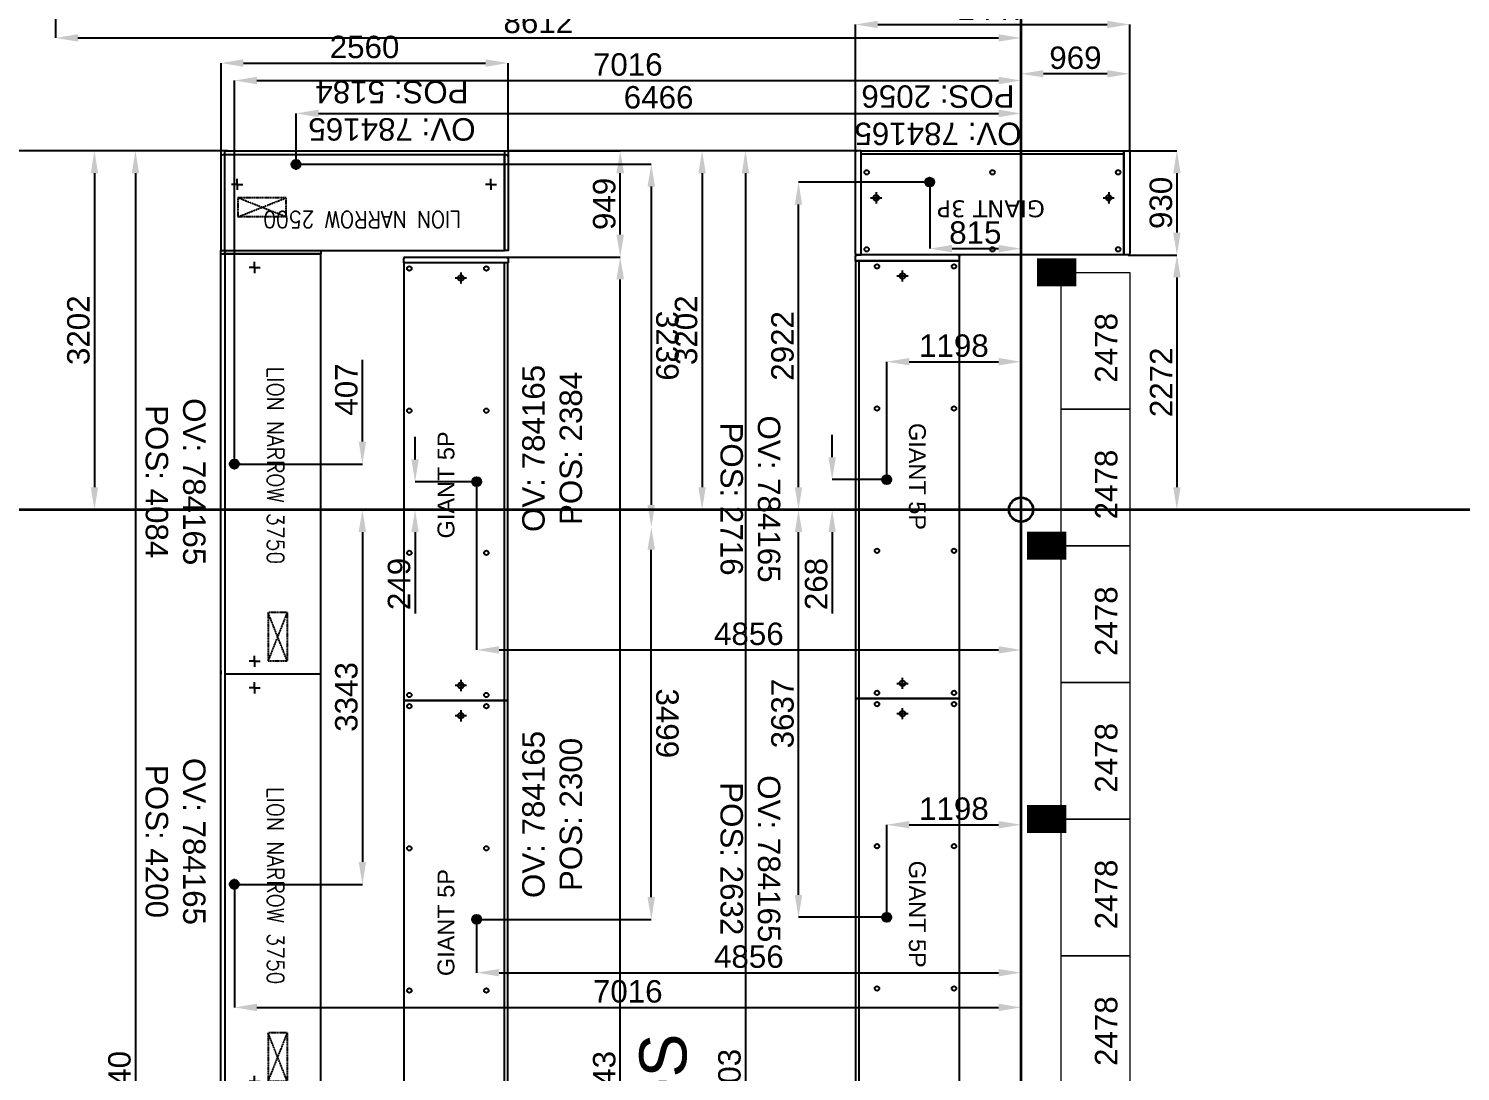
# Model space of a CAD drawing. Header units: millimetres. Extents: x 1478096 to 1808313, y 619971 to 762366.
# Drawn here: x 1548093 to 1560863, y 714819 to 724123 of the extents above; entities that cross this region are included whole.
import ezdxf
from ezdxf.enums import TextEntityAlignment as Align

# ---------------------------------------------------------------- set-up
doc = ezdxf.new("R2010")
doc.units = ezdxf.units.MM
doc.header["$LTSCALE"] = 10
for name, pattern in [('CENTERX2', [4, 2.5, -0.5, 0.5, -0.5]), ('TRATTEGGIATA', [0.75, 0.5, -0.25]), ('TRATTEGGIATA2', [0.375, 0.25, -0.125])]:
    doc.linetypes.add(name, pattern=pattern)
for name, color, linetype in [('0_Estructura', 251, 'Continuous'), ('BANCHI', 3, 'Continuous'), ('COSTAN-CAM-EJES', 251, 'CENTERX2'), ('COSTAN-CAM-NOMENCLATURAS', 7, 'Continuous'), ('COSTAN-EXH-COTAS', 7, 'Continuous'), ('COSTAN-EXH-Desagues', 1, 'Continuous'), ('COSTAN-EXH-NOMENCLATURAS', 7, 'Continuous'), ('COSTAN-EXTERIOR', 3, 'Continuous'), ('DESAGUE MAQUINA', 3, 'Continuous'), ('DESAGUE PISO', 7, 'TRATTEGGIATA'), ('EXTERIOR', 3, 'Continuous'), ('GABINETE', 1, 'Continuous'), ('GOP', 1, 'Continuous'), ('LATERALES', 3, 'Continuous'), ('QUADRO_ELETTRICO', 8, 'Continuous'), ('TESTI20', 3, 'Continuous'), ('TETTO', 3, 'TRATTEGGIATA'), ('W-section count', 250, 'Continuous'), ('ZZZZOUTRIGGERS', 41, 'Continuous')]:
    doc.layers.add(name, color=color, linetype=linetype)
doc.layers.add('ZZZZBLOQUES', color=7, linetype='Continuous', lineweight=0)
doc.styles.add('costan', font='ARIAL.TTF')
doc.styles.add('HEAD', font='ARIAL.TTF', dxfattribs={"height": 0.6})
doc.styles.get("Standard").update_dxf_attribs({"font": 'ARIAL.TTF'})
doc.styles.add('TESTI15', font='romans.shx', dxfattribs={"width": 0.9, "height": 1.5})
doc.dimstyles.new('COSTAN-DESAGUES', dxfattribs={"dimtxt": 200, "dimasz": 200, "dimexe": 0, "dimexo": 0, "dimgap": 40, "dimtad": 1, "dimdec": 0, "dimzin": 0, "dimdsep": 46, "dimtxsty": 'costan', "dimblk1": 'ARCHTICK', "dimblk2": 'ARCHTICK', "dimcen": 0, "dimclrd": 256, "dimclre": 256, "dimclrt": 256, "dimadec": 0, "dimazin": 0, "dimtfac": 1, "dimtdec": 0, "dimtofl": 0, "dimtmove": 0, "dimatfit": 3, "dimfxl": 0, "dimtolj": 1, "dimtzin": 0, "dimarcsym": 0})
doc.dimstyles.new('COSTAN-MM-100', dxfattribs={"dimtxt": 200, "dimasz": 200, "dimexe": 0, "dimexo": 0, "dimgap": 40, "dimtad": 1, "dimdec": 0, "dimzin": 0, "dimdsep": 46, "dimtxsty": 'costan', "dimblk1": 'ARCHTICK', "dimblk2": 'ARCHTICK', "dimcen": 0, "dimclrd": 256, "dimclre": 256, "dimclrt": 256, "dimadec": 0, "dimazin": 0, "dimtfac": 1, "dimtdec": 0, "dimtofl": 0, "dimtmove": 0, "dimatfit": 3, "dimfxl": 0, "dimtolj": 1, "dimtzin": 0, "dimarcsym": 0})

# ---------------------------------------------------------------- blocks, each defined once
blk = doc.blocks.new('*D543')
at = {"layer": 'COSTAN-EXH-Desagues', "lineweight": -2, "transparency": 16777216}
for p, q in [((1548333, 725270), (1548333, 724040)), ((1548533, 724040), (1556745, 724040))]:
    blk.add_line(p, q, dxfattribs=at)
at = {"layer": 'COSTAN-EXH-Desagues', "transparency": 16777216}
for points in [[(1548533, 724073), (1548533, 724007), (1548333, 724040)], [(1556745, 724073), (1556745, 724007), (1556945, 724040)]]:
    blk.add_solid(points, dxfattribs=at)
at = {"layer": 'Defpoints', "color": 0, "transparency": 16777216}
for p in [(1548333, 725270), (1556945, 724040), (1556945, 724040)]:
    blk.add_point(p, dxfattribs=at)
at = {"layer": 'COSTAN-EXH-Desagues', "transparency": 16777216, "insert": (1552639, 724182), "char_height": 200, "attachment_point": 5, "style": 'costan'}
blk.add_mtext('\\A1;8612', dxfattribs=at)
blk = doc.blocks.new('_ARCHTICK')
at = {"color": 0, "linetype": 'ByBlock', "const_width": 0.15}
blk.add_lwpolyline([(-0.5, -0.5), (0.5, 0.5)], dxfattribs=at)
blk = doc.blocks.new('LI_TL1_N_375')
at = {"layer": 'DESAGUE MAQUINA'}
for p, q in [((122, -590), (72, -590)), ((122, -590), (122, -540)), ((122, -590), (122, -640)), ((122, -590), (172, -590)), ((3635, -590), (3585, -590)), ((3635, -590), (3635, -540)), ((3635, -590), (3635, -640)), ((3635, -590), (3685, -590))]:
    blk.add_line(p, q, dxfattribs=at)
at = {"layer": 'DESAGUE PISO'}
for p, q in [((1875, -720), (1875, -820)), ((1925, -770), (1825, -770))]:
    blk.add_line(p, q, dxfattribs=at)
at = {"layer": 'GABINETE'}
for p, q in [((3750, 0), (0, 0)), ((0, 0), (0, -855)), ((0, -855), (3750, -855)), ((2500, -890), (0, -890))]:
    blk.add_line(p, q, dxfattribs=at)
at = {"layer": 'LATERALES', "color": 3, "linetype": 'ByBlock'}
blk.add_line((3750, -890), (0, -890), dxfattribs=at)
at = {"layer": 'LATERALES'}
blk.add_line((3720, -890), (3750, -890), dxfattribs=at)
at = {"layer": 'QUADRO_ELETTRICO', "linetype": 'TRATTEGGIATA2'}
for p, q in [((3200, -300), (3630, -300)), ((3200, -300), (3630, -470)), ((3630, -300), (3200, -470)), ((3200, -300), (3200, -470)), ((3630, -470), (3630, -300)), ((3200, -470), (3630, -470))]:
    blk.add_line(p, q, dxfattribs=at)
at = {"layer": 'TESTI20', "style": 'TESTI15', "width": 0.9}
blk.add_text('LION NARROW 3750', height=148, dxfattribs=at).set_placement((1887, -403), align=Align.MIDDLE)
blk = doc.blocks.new('LI_TL1_N_250')
at = {"layer": 'DESAGUE MAQUINA'}
for p, q in [((122, -590), (72, -590)), ((122, -590), (122, -540)), ((122, -590), (122, -640)), ((122, -590), (172, -590)), ((2385, -590), (2335, -590)), ((2385, -590), (2385, -540)), ((2385, -590), (2385, -640)), ((2385, -590), (2435, -590))]:
    blk.add_line(p, q, dxfattribs=at)
at = {"layer": 'DESAGUE PISO'}
for p, q in [((1860, -720), (1860, -820)), ((1910, -770), (1810, -770))]:
    blk.add_line(p, q, dxfattribs=at)
at = {"layer": 'GABINETE'}
for p, q in [((2500, 0), (0, 0)), ((0, 0), (0, -855)), ((0, -855), (2500, -855)), ((2500, -890), (0, -890))]:
    blk.add_line(p, q, dxfattribs=at)
at = {"layer": 'LATERALES'}
for p, q in [((2500, -890), (0, -890)), ((2470, -890), (2500, -890))]:
    blk.add_line(p, q, dxfattribs=at)
at = {"layer": 'QUADRO_ELETTRICO', "linetype": 'TRATTEGGIATA2'}
for p, q in [((1950, -300), (2380, -300)), ((1950, -300), (2380, -470)), ((2380, -300), (1950, -470)), ((1950, -300), (1950, -470)), ((2380, -470), (2380, -300)), ((1950, -470), (2380, -470))]:
    blk.add_line(p, q, dxfattribs=at)
at = {"layer": 'TESTI20', "style": 'TESTI15', "width": 0.9}
blk.add_text('LION NARROW 2500', height=148, dxfattribs=at).set_placement((1271, -276), align=Align.MIDDLE)
blk = doc.blocks.new('giant')
at = {"layer": 'COSTAN-EXH-Desagues'}
blk.add_hatch(color=256, dxfattribs=at).paths.add_polyline_path([(-38883, 31469, 1), (-38963, 31469, 1)])
for p, q in [((-39063, 33336), (-39063, 33236)), ((-38673, 29516), (-38673, 33421)), ((-39013, 33286), (-39113, 33286)), ((-38963, 31469), (-38883, 31469)), ((-38923, 31429), (-38923, 31509)), ((-39013, 29651), (-39113, 29651)), ((-39063, 29701), (-39063, 29601))]:
    blk.add_line(p, q)
for centre, radius in [((-39523, 33371), 20), ((-38836, 33371), 20), ((-39063, 33286), 25), ((-39523, 32103), 20), ((-38836, 32103), 20), ((-39523, 30834), 20), ((-38836, 30834), 20), ((-39063, 29651), 25), ((-39523, 29566), 20), ((-38836, 29566), 20)]:
    blk.add_circle(centre, radius)
at = {"layer": 'COSTAN-EXH-Desagues', "color": 4}
for p, q in [((-38963, 31468), (-38951, 31497)), ((-38951, 31440), (-38963, 31468)), ((-38951, 31497), (-38923, 31509)), ((-38923, 31429), (-38951, 31440)), ((-38923, 31509), (-38895, 31497)), ((-38895, 31440), (-38923, 31429)), ((-38895, 31497), (-38883, 31469)), ((-38883, 31469), (-38895, 31440))]:
    blk.add_line(p, q, dxfattribs=at)
at = {"layer": 'COSTAN-EXH-Desagues'}
blk.add_circle((-38923, 31469), 40, dxfattribs=at)
at = {"layer": 'COSTAN-EXTERIOR'}
for p, q in [((-38643, 33421), (-39573, 33421)), ((-39573, 33421), (-39573, 29516)), ((-38643, 29516), (-38643, 33421)), ((-39573, 29516), (-38643, 29516))]:
    blk.add_line(p, q, dxfattribs=at)
at = {"color": 7}
blk.add_text('GIANT 5P', height=150, rotation=90, dxfattribs=at).set_placement((-39121, 30963))
blk = doc.blocks.new('gl')
at = {"layer": 'EXTERIOR'}
for p, q in [((-39527, 34268), (-39527, 34307)), ((-38597, 34268), (-39527, 34268)), ((-39515, 34320), (-38610, 34320)), ((-38597, 34307), (-38597, 34268))]:
    blk.add_line(p, q, dxfattribs=at)
for centre, start, end in [((-39515, 34307), 90, 180), ((-38610, 34307), 0, 90)]:
    blk.add_arc(centre, 12.5, start, end, dxfattribs=at)
blk = doc.blocks.new('*D566')
at = {"layer": 'COSTAN-EXH-COTAS', "lineweight": -2, "transparency": 16777216}
for p, q in [((1552356, 722085, 0), (1553370, 722085, 0)), ((1553370, 707342, 0), (1553370, 721885, 0)), ((1552356, 707142, 0), (1553370, 707142, 0))]:
    blk.add_line(p, q, dxfattribs=at)
at = {"layer": 'COSTAN-EXH-COTAS', "transparency": 16777216}
for points in [[(1553336, 721885, 0), (1553403, 721885, 0), (1553370, 722085, 0)], [(1553336, 707342, 0), (1553403, 707342, 0), (1553370, 707142, 0)]]:
    blk.add_solid(points, dxfattribs=at)
at = {"layer": 'Defpoints', "color": 0, "transparency": 16777216}
for p in [(1552356, 722085, 112422), (1553370, 722085, 0), (1552356, 707142, 112422)]:
    blk.add_point(p, dxfattribs=at)
at = {"layer": 'COSTAN-EXH-COTAS', "transparency": 16777216, "insert": (1553228, 714613, 0), "char_height": 200, "attachment_point": 5, "rotation": 90, "style": 'costan'}
blk.add_mtext('\\A1;14943', dxfattribs=at)
blk = doc.blocks.new('*D567')
at = {"layer": 'COSTAN-EXH-COTAS', "lineweight": -2, "transparency": 16777216}
for p, q in [((1552369, 723033, 0), (1553370, 723033, 0)), ((1553370, 722285, 0), (1553370, 722833, 0))]:
    blk.add_line(p, q, dxfattribs=at)
at = {"layer": 'COSTAN-EXH-COTAS', "transparency": 16777216}
for points in [[(1553336, 722833, 0), (1553403, 722833, 0), (1553370, 723033, 0)], [(1553336, 722285, 0), (1553403, 722285, 0), (1553370, 722085, 0)]]:
    blk.add_solid(points, dxfattribs=at)
at = {"layer": 'Defpoints', "color": 0, "transparency": 16777216}
for p in [(1552369, 723033, 112422), (1553370, 723033, 0), (1553370, 722085, 0)]:
    blk.add_point(p, dxfattribs=at)
at = {"layer": 'COSTAN-EXH-COTAS', "transparency": 16777216, "insert": (1553228, 722559, 0), "char_height": 200, "attachment_point": 5, "rotation": 90, "style": 'costan'}
blk.add_mtext('\\A1;949', dxfattribs=at)
blk = doc.blocks.new('*D568')
at = {"layer": 'COSTAN-EXH-COTAS', "lineweight": -2, "transparency": 16777216}
for p, q in [((1549809, 723033, 0), (1549046, 723033, 0)), ((1549046, 722833, 0), (1549046, 706393, 0)), ((1549809, 706193, 0), (1549046, 706193, 0))]:
    blk.add_line(p, q, dxfattribs=at)
at = {"layer": 'COSTAN-EXH-COTAS', "transparency": 16777216}
for points in [[(1549013, 722833, 0), (1549079, 722833, 0), (1549046, 723033, 0)], [(1549013, 706393, 0), (1549079, 706393, 0), (1549046, 706193, 0)]]:
    blk.add_solid(points, dxfattribs=at)
at = {"layer": 'Defpoints', "color": 0, "transparency": 16777216}
for p in [(1549809, 723033, 112422), (1549046, 706193, 0), (1549809, 706193, 112422)]:
    blk.add_point(p, dxfattribs=at)
at = {"layer": 'COSTAN-EXH-COTAS', "transparency": 16777216, "insert": (1548904, 714613, 0), "char_height": 200, "attachment_point": 5, "rotation": 90, "style": 'costan'}
blk.add_mtext('\\A1;16840', dxfattribs=at)
blk = doc.blocks.new('*D569')
at = {"layer": 'COSTAN-EXH-COTAS', "lineweight": -2, "transparency": 16777216}
for p, q in [((1549809, 723033, 0), (1549809, 723816, 0)), ((1550009, 723816, 0), (1552169, 723816, 0)), ((1552369, 723033, 0), (1552369, 723816, 0))]:
    blk.add_line(p, q, dxfattribs=at)
at = {"layer": 'COSTAN-EXH-COTAS', "transparency": 16777216}
for points in [[(1550009, 723849, 0), (1550009, 723782, 0), (1549809, 723816, 0)], [(1552169, 723849, 0), (1552169, 723782, 0), (1552369, 723816, 0)]]:
    blk.add_solid(points, dxfattribs=at)
at = {"layer": 'Defpoints', "color": 0, "transparency": 16777216}
for p in [(1552369, 723816, 0), (1549809, 723033, 0), (1552369, 723033, 112422)]:
    blk.add_point(p, dxfattribs=at)
at = {"layer": 'COSTAN-EXH-COTAS', "transparency": 16777216, "insert": (1551089, 723958, 0), "char_height": 200, "attachment_point": 5, "style": 'costan'}
blk.add_mtext('\\A1;2560', dxfattribs=at)
blk = doc.blocks.new('COSTAN-REFERENCIA DE DESAGÜES')
at = {"layer": 'COSTAN-EXH-Desagues'}
blk.add_hatch(color=256, dxfattribs=at).paths.add_polyline_path([(40, 0, 1), (-40, 0, 1)])
blk.add_circle((0, 0), 40, dxfattribs=at)
blk = doc.blocks.new('*D563')
at = {"layer": 'COSTAN-EXH-Desagues', "lineweight": -2, "transparency": 16777216}
for p, q in [((1550479, 722913, 0), (1553647, 722913, 0)), ((1553647, 722713, 0), (1553647, 719874, 0))]:
    blk.add_line(p, q, dxfattribs=at)
at = {"layer": 'COSTAN-EXH-Desagues', "transparency": 16777216}
for points in [[(1553680, 722713, 0), (1553613, 722713, 0), (1553647, 722913, 0)], [(1553680, 719874, 0), (1553613, 719874, 0), (1553647, 719674, 0)]]:
    blk.add_solid(points, dxfattribs=at)
at = {"layer": 'Defpoints', "color": 0, "transparency": 16777216}
for p in [(1550479, 722913, 112422), (1553647, 719674, 0), (1553647, 719674, 0)]:
    blk.add_point(p, dxfattribs=at)
at = {"layer": 'COSTAN-EXH-Desagues', "transparency": 16777216, "insert": (1553789, 721294, 0), "char_height": 200, "attachment_point": 5, "rotation": 270.0002, "style": 'costan'}
blk.add_mtext('\\A1;3239', dxfattribs=at)
blk = doc.blocks.new('*D564')
at = {"layer": 'COSTAN-EXH-Desagues', "lineweight": -2, "transparency": 16777216}
for p, q in [((1553647, 716375, 0), (1553647, 719474, 0)), ((1552089, 716175, 0), (1553647, 716175, 0))]:
    blk.add_line(p, q, dxfattribs=at)
at = {"layer": 'COSTAN-EXH-Desagues', "transparency": 16777216}
for points in [[(1553680, 719474, 0), (1553613, 719474, 0), (1553647, 719674, 0)], [(1553680, 716375, 0), (1553613, 716375, 0), (1553647, 716175, 0)]]:
    blk.add_solid(points, dxfattribs=at)
at = {"layer": 'Defpoints', "color": 0, "transparency": 16777216}
for p in [(1553647, 719674, 0), (1553647, 719674, 0), (1552089, 716175, 112422)]:
    blk.add_point(p, dxfattribs=at)
at = {"layer": 'COSTAN-EXH-Desagues', "transparency": 16777216, "insert": (1553789, 717925, 0), "char_height": 200, "attachment_point": 5, "rotation": 270.0002, "style": 'costan'}
blk.add_mtext('\\A1;3499', dxfattribs=at)
blk = doc.blocks.new('POSICION DE DESAGUE')
for p, q in [((-40, 0), (40, 0)), ((0, 40), (0, -40))]:
    blk.add_line(p, q)
blk = doc.blocks.new('g3')
for p, q in [((9078, 2974), (8978, 2974)), ((9028, 2924), (9028, 3024)), ((11151, 2974), (11051, 2974)), ((11101, 2924), (11101, 3024)), ((8893, 2584), (11236, 2584))]:
    blk.add_line(p, q)
for centre, radius in [((8943, 3434), 20), ((10064, 3434), 20), ((11186, 3434), 20), ((9028, 2974), 25), ((11101, 2974), 25), ((8943, 2747), 20), ((10064, 2747), 20), ((11186, 2747), 20)]:
    blk.add_circle(centre, radius)
at = {"layer": 'COSTAN-EXH-Desagues', "color": 4}
for p, q in [((10585, 2834), (10596, 2862)), ((10596, 2806), (10585, 2834)), ((10596, 2862), (10624, 2874)), ((10624, 2874), (10653, 2862)), ((10653, 2862), (10665, 2834)), ((10665, 2834), (10653, 2806)), ((10625, 2794), (10596, 2806)), ((10653, 2806), (10625, 2794))]:
    blk.add_line(p, q, dxfattribs=at)
at = {"layer": 'EXTERIOR'}
blk.add_lwpolyline([(8893, 3484), (11236, 3484), (11236, 2554), (8893, 2554), (8893, 3484)], dxfattribs=at)
blk.add_blockref('POSICION DE DESAGUE', (10625, 2834))
at = {"layer": 'COSTAN-EXH-Desagues'}
blk.add_blockref('COSTAN-REFERENCIA DE DESAGÜES', (10625, 2834), dxfattribs=at)
at = {"color": 7, "insert": (9597, 3147), "char_height": 150, "width": 2346.04, "attachment_point": 1}
blk.add_mtext('{\\fVerdana|b0|i0|c0|p34;GIANT 3P}', dxfattribs=at)
blk = doc.blocks.new('g3j')
at = {"layer": 'COSTAN-EXTERIOR', "rotation": 89.99999999999999}
blk.add_blockref('gl', (-17335, 60380), dxfattribs=at)
at = {"layer": 'COSTAN-EXTERIOR', "xscale": -1, "rotation": 270}
blk.add_blockref('gl', (-83527, 60380), dxfattribs=at)
at = {"layer": 'EXTERIOR'}
blk.add_blockref('g3', (-60495, 18299), dxfattribs=at)
blk = doc.blocks.new('*D572')
at = {"layer": 'COSTAN-EXH-COTAS', "lineweight": -2, "transparency": 16777216}
for p, q in [((1555467, 723021), (1555467, 724160)), ((1555667, 724160), (1557714, 724160)), ((1557914, 723021), (1557914, 724160))]:
    blk.add_line(p, q, dxfattribs=at)
at = {"layer": 'COSTAN-EXH-COTAS', "transparency": 16777216}
for points in [[(1555667, 724193), (1555667, 724127), (1555467, 724160)], [(1557714, 724193), (1557714, 724127), (1557914, 724160)]]:
    blk.add_solid(points, dxfattribs=at)
at = {"layer": 'Defpoints', "color": 0, "transparency": 16777216}
for p in [(1557914, 724160), (1555467, 723021, 112422), (1557914, 723021, 112422)]:
    blk.add_point(p, dxfattribs=at)
at = {"layer": 'COSTAN-EXH-COTAS', "transparency": 16777216, "insert": (1556690, 724300), "char_height": 200, "attachment_point": 5, "style": 'costan'}
blk.add_mtext('\\A1;2447', dxfattribs=at)
blk = doc.blocks.new('*D573')
at = {"layer": 'COSTAN-EXH-COTAS', "lineweight": -2, "transparency": 16777216}
for p, q in [((1555479, 723033), (1554487, 723033)), ((1554487, 722833), (1554487, 706430)), ((1555479, 706230), (1554487, 706230))]:
    blk.add_line(p, q, dxfattribs=at)
at = {"layer": 'COSTAN-EXH-COTAS', "transparency": 16777216}
for points in [[(1554454, 722833), (1554520, 722833), (1554487, 723033)], [(1554454, 706430), (1554520, 706430), (1554487, 706230)]]:
    blk.add_solid(points, dxfattribs=at)
at = {"layer": 'Defpoints', "color": 0, "transparency": 16777216}
for p in [(1555479, 723033, 112422), (1554487, 706230), (1555479, 706230, 112422)]:
    blk.add_point(p, dxfattribs=at)
at = {"layer": 'COSTAN-EXH-COTAS', "transparency": 16777216, "insert": (1554345, 714632), "char_height": 200, "attachment_point": 5, "rotation": 90, "style": 'costan'}
blk.add_mtext('\\A1;16803', dxfattribs=at)
blk = doc.blocks.new('*D570')
at = {"layer": 'COSTAN-EXH-Desagues', "lineweight": -2, "transparency": 16777216}
for p, q in [((1555747, 720099), (1555747, 721151)), ((1555947, 721151), (1556745, 721151))]:
    blk.add_line(p, q, dxfattribs=at)
at = {"layer": 'COSTAN-EXH-Desagues', "transparency": 16777216}
for points in [[(1555947, 721184), (1555947, 721118), (1555747, 721151)], [(1556745, 721184), (1556745, 721118), (1556945, 721151)]]:
    blk.add_solid(points, dxfattribs=at)
at = {"layer": 'Defpoints', "color": 0, "transparency": 16777216}
for p in [(1556945, 721151, -112422), (1556945, 721151), (1555747, 720099)]:
    blk.add_point(p, dxfattribs=at)
at = {"layer": 'COSTAN-EXH-Desagues', "transparency": 16777216, "insert": (1556346, 721293), "char_height": 200, "attachment_point": 5, "style": 'costan'}
blk.add_mtext('\\A1;1198', dxfattribs=at)
blk = doc.blocks.new('*D574')
at = {"layer": 'COSTAN-EXH-COTAS', "lineweight": -2, "transparency": 16777216}
for p, q in [((1557901, 723033), (1558335, 723033)), ((1558335, 722833), (1558335, 722303)), ((1557901, 722103), (1558335, 722103))]:
    blk.add_line(p, q, dxfattribs=at)
at = {"layer": 'COSTAN-EXH-COTAS', "transparency": 16777216}
for points in [[(1558302, 722833), (1558368, 722833), (1558335, 723033)], [(1558302, 722303), (1558368, 722303), (1558335, 722103)]]:
    blk.add_solid(points, dxfattribs=at)
at = {"layer": 'Defpoints', "color": 0, "transparency": 16777216}
for p in [(1557901, 723033, 112422), (1557901, 722103, 112422), (1558335, 722103)]:
    blk.add_point(p, dxfattribs=at)
at = {"layer": 'COSTAN-EXH-COTAS', "transparency": 16777216, "insert": (1558193, 722568), "char_height": 200, "attachment_point": 5, "rotation": 90, "style": 'costan'}
blk.add_mtext('\\A1;930', dxfattribs=at)
blk = doc.blocks.new('*D571')
at = {"layer": 'COSTAN-EXH-COTAS', "lineweight": -2, "transparency": 16777216}
for p, q in [((1557714, 723720), (1557145, 723720)), ((1557914, 723469), (1557914, 723720))]:
    blk.add_line(p, q, dxfattribs=at)
at = {"layer": 'COSTAN-EXH-COTAS', "transparency": 16777216}
for points in [[(1557145, 723753), (1557145, 723687), (1556945, 723720)], [(1557714, 723753), (1557714, 723687), (1557914, 723720)]]:
    blk.add_solid(points, dxfattribs=at)
at = {"layer": 'Defpoints', "color": 0, "transparency": 16777216}
for p in [(1556945, 723720, -112422), (1556945, 723720), (1557914, 723469)]:
    blk.add_point(p, dxfattribs=at)
at = {"layer": 'COSTAN-EXH-COTAS', "transparency": 16777216, "insert": (1557430, 723862), "char_height": 200, "attachment_point": 5, "style": 'costan'}
blk.add_mtext('\\A1;969', dxfattribs=at)
blk = doc.blocks.new('*D575')
at = {"layer": 'COSTAN-EXH-COTAS', "lineweight": -2, "transparency": 16777216}
blk.add_line((1558335, 721903), (1558335, 720031), dxfattribs=at)
at = {"layer": 'COSTAN-EXH-COTAS', "transparency": 16777216}
for points in [[(1558302, 721903), (1558368, 721903), (1558335, 722103)], [(1558302, 720031), (1558368, 720031), (1558335, 719831)]]:
    blk.add_solid(points, dxfattribs=at)
at = {"layer": 'Defpoints', "color": 0, "transparency": 16777216}
for p in [(1558335, 722103, 112422), (1558335, 719831), (1558335, 719831)]:
    blk.add_point(p, dxfattribs=at)
at = {"layer": 'COSTAN-EXH-COTAS', "transparency": 16777216, "insert": (1558194, 720967), "char_height": 200, "attachment_point": 5, "rotation": 90, "style": 'costan'}
blk.add_mtext('\\A1;2272', dxfattribs=at)
blk = doc.blocks.new('*D576')
at = {"layer": 'COSTAN-EXH-COTAS', "lineweight": -2, "transparency": 16777216}
for p, q in [((1554487, 723033), (1554100, 723033)), ((1554100, 722833), (1554100, 720031))]:
    blk.add_line(p, q, dxfattribs=at)
at = {"layer": 'COSTAN-EXH-COTAS', "transparency": 16777216}
for points in [[(1554067, 722833), (1554133, 722833), (1554100, 723033)], [(1554067, 720031), (1554133, 720031), (1554100, 719831)]]:
    blk.add_solid(points, dxfattribs=at)
at = {"layer": 'Defpoints', "color": 0, "transparency": 16777216}
for p in [(1554487, 723033, 112422), (1554100, 719831), (1554100, 719831)]:
    blk.add_point(p, dxfattribs=at)
at = {"layer": 'COSTAN-EXH-COTAS', "transparency": 16777216, "insert": (1553958, 721432), "char_height": 200, "attachment_point": 5, "rotation": 90, "style": 'costan'}
blk.add_mtext('\\A1;3202', dxfattribs=at)
blk = doc.blocks.new('*D620')
at = {"layer": 'COSTAN-EXH-COTAS', "lineweight": -2, "transparency": 16777216}
for p, q in [((1549046, 723033), (1548680, 723033)), ((1548680, 722833), (1548680, 720031))]:
    blk.add_line(p, q, dxfattribs=at)
at = {"layer": 'COSTAN-EXH-COTAS', "transparency": 16777216}
for points in [[(1548647, 722833), (1548713, 722833), (1548680, 723033)], [(1548647, 720031), (1548713, 720031), (1548680, 719831)]]:
    blk.add_solid(points, dxfattribs=at)
at = {"layer": 'Defpoints', "color": 0, "transparency": 16777216}
for p in [(1549046, 723033, 0), (1548680, 719831), (1548680, 719831)]:
    blk.add_point(p, dxfattribs=at)
at = {"layer": 'COSTAN-EXH-COTAS', "transparency": 16777216, "insert": (1548538, 721432), "char_height": 200, "attachment_point": 5, "rotation": 90, "style": 'costan'}
blk.add_mtext('\\A1;3202', dxfattribs=at)
blk = doc.blocks.new('*D624')
at = {"layer": 'COSTAN-EXH-Desagues', "lineweight": -2, "transparency": 16777216}
for p, q in [((1550479, 722913), (1550479, 723366)), ((1550679, 723366), (1556745, 723366))]:
    blk.add_line(p, q, dxfattribs=at)
at = {"layer": 'COSTAN-EXH-Desagues', "transparency": 16777216}
for points in [[(1550679, 723400), (1550679, 723333), (1550479, 723366)], [(1556745, 723400), (1556745, 723333), (1556945, 723366)]]:
    blk.add_solid(points, dxfattribs=at)
at = {"layer": 'Defpoints', "color": 0, "transparency": 16777216}
for p in [(1556945, 723366), (1556945, 723366), (1550479, 722913, 0)]:
    blk.add_point(p, dxfattribs=at)
at = {"layer": 'COSTAN-EXH-Desagues', "transparency": 16777216, "insert": (1553712, 723509), "char_height": 200, "attachment_point": 5, "style": 'costan'}
blk.add_mtext('\\A1;6466', dxfattribs=at)
blk = doc.blocks.new('*D625')
at = {"layer": 'COSTAN-EXH-Desagues', "lineweight": -2, "transparency": 16777216}
for p, q in [((1556130, 722753), (1556130, 722160)), ((1556330, 722160), (1556745, 722160))]:
    blk.add_line(p, q, dxfattribs=at)
at = {"layer": 'COSTAN-EXH-Desagues', "transparency": 16777216}
for points in [[(1556330, 722193), (1556330, 722127), (1556130, 722160)], [(1556745, 722193), (1556745, 722127), (1556945, 722160)]]:
    blk.add_solid(points, dxfattribs=at)
at = {"layer": 'Defpoints', "color": 0, "transparency": 16777216}
for p in [(1556130, 722753, 224844), (1556945, 722160), (1556945, 722160)]:
    blk.add_point(p, dxfattribs=at)
at = {"layer": 'COSTAN-EXH-Desagues', "transparency": 16777216, "insert": (1556537, 722302), "char_height": 200, "attachment_point": 5, "style": 'costan'}
blk.add_mtext('\\A1;815', dxfattribs=at)
blk = doc.blocks.new('*D626')
at = {"layer": 'COSTAN-EXH-Desagues', "lineweight": -2, "transparency": 16777216}
for p, q in [((1555260, 720299), (1555260, 720499)), ((1555747, 720099), (1555260, 720099)), ((1555260, 719631), (1555260, 718905))]:
    blk.add_line(p, q, dxfattribs=at)
at = {"layer": 'COSTAN-EXH-Desagues', "transparency": 16777216}
for points in [[(1555227, 720299), (1555293, 720299), (1555260, 720099)], [(1555227, 719631), (1555293, 719631), (1555260, 719831)]]:
    blk.add_solid(points, dxfattribs=at)
at = {"layer": 'Defpoints', "color": 0, "transparency": 16777216}
for p in [(1555747, 720099, 112422), (1555260, 719831), (1555260, 719831)]:
    blk.add_point(p, dxfattribs=at)
at = {"layer": 'COSTAN-EXH-Desagues', "transparency": 16777216, "insert": (1555118, 719168), "char_height": 200, "attachment_point": 5, "rotation": 90, "style": 'costan'}
blk.add_mtext('\\A1;268', dxfattribs=at)
blk = doc.blocks.new('*D627')
at = {"layer": 'COSTAN-EXH-Desagues', "lineweight": -2, "transparency": 16777216}
for p, q in [((1555747, 716194), (1555747, 717020)), ((1555947, 717020), (1556745, 717020))]:
    blk.add_line(p, q, dxfattribs=at)
at = {"layer": 'COSTAN-EXH-Desagues', "transparency": 16777216}
for points in [[(1555947, 717053), (1555947, 716987), (1555747, 717020)], [(1556745, 717053), (1556745, 716987), (1556945, 717020)]]:
    blk.add_solid(points, dxfattribs=at)
at = {"layer": 'Defpoints', "color": 0, "transparency": 16777216}
for p in [(1556945, 717020), (1556945, 717020), (1555747, 716194, 224844)]:
    blk.add_point(p, dxfattribs=at)
at = {"layer": 'COSTAN-EXH-Desagues', "transparency": 16777216, "insert": (1556346, 717162), "char_height": 200, "attachment_point": 5, "style": 'costan'}
blk.add_mtext('\\A1;1198', dxfattribs=at)
blk = doc.blocks.new('*D634')
at = {"layer": 'COSTAN-EXH-Desagues', "lineweight": -2, "transparency": 16777216}
for p, q in [((1554960, 716394), (1554960, 719631)), ((1555747, 716194), (1554960, 716194))]:
    blk.add_line(p, q, dxfattribs=at)
at = {"layer": 'COSTAN-EXH-Desagues', "transparency": 16777216}
for points in [[(1554927, 719631), (1554993, 719631), (1554960, 719831)], [(1554927, 716394), (1554993, 716394), (1554960, 716194)]]:
    blk.add_solid(points, dxfattribs=at)
at = {"layer": 'Defpoints', "color": 0, "transparency": 16777216}
for p in [(1554960, 719831), (1554960, 719831), (1555747, 716194)]:
    blk.add_point(p, dxfattribs=at)
at = {"layer": 'COSTAN-EXH-Desagues', "transparency": 16777216, "insert": (1554818, 718012), "char_height": 200, "attachment_point": 5, "rotation": 90, "style": 'costan'}
blk.add_mtext('\\A1;3637', dxfattribs=at)
blk = doc.blocks.new('*D635')
at = {"layer": 'COSTAN-EXH-Desagues', "lineweight": -2, "transparency": 16777216}
for p, q in [((1556130, 722753), (1554960, 722753)), ((1554960, 720031), (1554960, 722553))]:
    blk.add_line(p, q, dxfattribs=at)
at = {"layer": 'COSTAN-EXH-Desagues', "transparency": 16777216}
for points in [[(1554927, 722553), (1554993, 722553), (1554960, 722753)], [(1554927, 720031), (1554993, 720031), (1554960, 719831)]]:
    blk.add_solid(points, dxfattribs=at)
at = {"layer": 'Defpoints', "color": 0, "transparency": 16777216}
for p in [(1554960, 722753), (1556130, 722753), (1554960, 719831)]:
    blk.add_point(p, dxfattribs=at)
at = {"layer": 'COSTAN-EXH-Desagues', "transparency": 16777216, "insert": (1554818, 721292), "char_height": 200, "attachment_point": 5, "rotation": 90, "style": 'costan'}
blk.add_mtext('\\A1;2922', dxfattribs=at)
blk = doc.blocks.new('*D636')
at = {"layer": 'COSTAN-EXH-Desagues', "lineweight": -2, "transparency": 16777216}
for p, q in [((1551070, 720438), (1551070, 721168)), ((1549929, 720238), (1551070, 720238)), ((1551070, 719631), (1551070, 719431))]:
    blk.add_line(p, q, dxfattribs=at)
at = {"layer": 'COSTAN-EXH-Desagues', "transparency": 16777216}
for points in [[(1551037, 720438), (1551103, 720438), (1551070, 720238)], [(1551037, 719631), (1551103, 719631), (1551070, 719831)]]:
    blk.add_solid(points, dxfattribs=at)
at = {"layer": 'Defpoints', "color": 0, "transparency": 16777216}
for p in [(1549929, 720238, 112422), (1551070, 720238), (1551070, 719831)]:
    blk.add_point(p, dxfattribs=at)
at = {"layer": 'COSTAN-EXH-Desagues', "transparency": 16777216, "insert": (1550928, 720903), "char_height": 200, "attachment_point": 5, "rotation": 90, "style": 'costan'}
blk.add_mtext('\\A1;407', dxfattribs=at)
blk = doc.blocks.new('*D637')
at = {"layer": 'COSTAN-EXH-Desagues', "lineweight": -2, "transparency": 16777216}
for p, q in [((1551070, 719631), (1551070, 716688)), ((1549929, 716488), (1551070, 716488))]:
    blk.add_line(p, q, dxfattribs=at)
at = {"layer": 'COSTAN-EXH-Desagues', "transparency": 16777216}
for points in [[(1551037, 719631), (1551103, 719631), (1551070, 719831)], [(1551037, 716688), (1551103, 716688), (1551070, 716488)]]:
    blk.add_solid(points, dxfattribs=at)
at = {"layer": 'Defpoints', "color": 0, "transparency": 16777216}
for p in [(1551070, 719831), (1549929, 716488, 112422), (1551070, 716488)]:
    blk.add_point(p, dxfattribs=at)
at = {"layer": 'COSTAN-EXH-Desagues', "transparency": 16777216, "insert": (1550928, 718160), "char_height": 200, "attachment_point": 5, "rotation": 90, "style": 'costan'}
blk.add_mtext('\\A1;3343', dxfattribs=at)
blk = doc.blocks.new('*D638')
at = {"layer": 'COSTAN-EXH-Desagues', "lineweight": -2, "transparency": 16777216}
for p, q in [((1549929, 716488), (1549929, 715390)), ((1550129, 715390), (1556745, 715390))]:
    blk.add_line(p, q, dxfattribs=at)
at = {"layer": 'COSTAN-EXH-Desagues', "transparency": 16777216}
for points in [[(1550129, 715423), (1550129, 715357), (1549929, 715390)], [(1556745, 715423), (1556745, 715357), (1556945, 715390)]]:
    blk.add_solid(points, dxfattribs=at)
at = {"layer": 'Defpoints', "color": 0, "transparency": 16777216}
for p in [(1549929, 716488), (1556945, 715390), (1556945, 715390)]:
    blk.add_point(p, dxfattribs=at)
at = {"layer": 'COSTAN-EXH-Desagues', "transparency": 16777216, "insert": (1553437, 715532), "char_height": 200, "attachment_point": 5, "style": 'costan'}
blk.add_mtext('\\A1;7016', dxfattribs=at)
blk = doc.blocks.new('*D639')
at = {"layer": 'COSTAN-EXH-Desagues', "lineweight": -2, "transparency": 16777216}
for p, q in [((1552089, 716175), (1552089, 715700)), ((1552289, 715700), (1556745, 715700))]:
    blk.add_line(p, q, dxfattribs=at)
at = {"layer": 'COSTAN-EXH-Desagues', "transparency": 16777216}
for points in [[(1552289, 715733), (1552289, 715667), (1552089, 715700)], [(1556745, 715733), (1556745, 715667), (1556945, 715700)]]:
    blk.add_solid(points, dxfattribs=at)
at = {"layer": 'Defpoints', "color": 0, "transparency": 16777216}
for p in [(1552089, 716175, 112422), (1556945, 715700), (1556945, 715700)]:
    blk.add_point(p, dxfattribs=at)
at = {"layer": 'COSTAN-EXH-Desagues', "transparency": 16777216, "insert": (1554517, 715842), "char_height": 200, "attachment_point": 5, "style": 'costan'}
blk.add_mtext('\\A1;4856', dxfattribs=at)
blk = doc.blocks.new('*D640')
at = {"layer": 'COSTAN-EXH-Desagues', "lineweight": -2, "transparency": 16777216}
for p, q in [((1549929, 720238), (1549929, 723660)), ((1550129, 723660), (1556745, 723660))]:
    blk.add_line(p, q, dxfattribs=at)
at = {"layer": 'COSTAN-EXH-Desagues', "transparency": 16777216}
for points in [[(1550129, 723693), (1550129, 723627), (1549929, 723660)], [(1556745, 723693), (1556745, 723627), (1556945, 723660)]]:
    blk.add_solid(points, dxfattribs=at)
at = {"layer": 'Defpoints', "color": 0, "transparency": 16777216}
for p in [(1556945, 723660), (1556945, 723660), (1549929, 720238)]:
    blk.add_point(p, dxfattribs=at)
at = {"layer": 'COSTAN-EXH-Desagues', "transparency": 16777216, "insert": (1553437, 723802), "char_height": 200, "attachment_point": 5, "style": 'costan'}
blk.add_mtext('\\A1;7016', dxfattribs=at)
blk = doc.blocks.new('*D641')
at = {"layer": 'COSTAN-EXH-Desagues', "lineweight": -2, "transparency": 16777216}
for p, q in [((1552089, 720080), (1552089, 718580)), ((1552289, 718580), (1556745, 718580))]:
    blk.add_line(p, q, dxfattribs=at)
at = {"layer": 'COSTAN-EXH-Desagues', "transparency": 16777216}
for points in [[(1552289, 718613), (1552289, 718547), (1552089, 718580)], [(1556745, 718613), (1556745, 718547), (1556945, 718580)]]:
    blk.add_solid(points, dxfattribs=at)
at = {"layer": 'Defpoints', "color": 0, "transparency": 16777216}
for p in [(1552089, 720080, 112422), (1556945, 718580), (1556945, 718580)]:
    blk.add_point(p, dxfattribs=at)
at = {"layer": 'COSTAN-EXH-Desagues', "transparency": 16777216, "insert": (1554517, 718722), "char_height": 200, "attachment_point": 5, "style": 'costan'}
blk.add_mtext('\\A1;4856', dxfattribs=at)
blk = doc.blocks.new('*D642')
at = {"layer": 'COSTAN-EXH-Desagues', "lineweight": -2, "transparency": 16777216}
for p, q in [((1551540, 720280), (1551540, 720480)), ((1552089, 720080), (1551540, 720080)), ((1551540, 719631), (1551540, 718905))]:
    blk.add_line(p, q, dxfattribs=at)
at = {"layer": 'COSTAN-EXH-Desagues', "transparency": 16777216}
for points in [[(1551507, 720280), (1551573, 720280), (1551540, 720080)], [(1551507, 719631), (1551573, 719631), (1551540, 719831)]]:
    blk.add_solid(points, dxfattribs=at)
at = {"layer": 'Defpoints', "color": 0, "transparency": 16777216}
for p in [(1552089, 720080), (1551540, 719831), (1551540, 719831)]:
    blk.add_point(p, dxfattribs=at)
at = {"layer": 'COSTAN-EXH-Desagues', "transparency": 16777216, "insert": (1551398, 719168), "char_height": 200, "attachment_point": 5, "rotation": 90, "style": 'costan'}
blk.add_mtext('\\A1;249', dxfattribs=at)

msp = doc.modelspace()

# ---------------------------------------------------------------- hatches: boundary and pattern name
at = {"layer": '0_Estructura'}
h = msp.add_hatch(dxfattribs=at)
h.set_pattern_fill('ANSI31', color=1, scale=2, angle=-180, style=0)
h.set_pattern_definition([(225, (3106400.1175, 1256236.828), (4.49012806, -4.49012806), [])])
h.paths.add_polyline_path([(1556835.047, 719831.134, 1), (1557055.047, 719831.134, 1)])
h.paths.add_polyline_path([(1556839.847, 719831.134, 1), (1557050.247, 719831.134, 1)], flags=16)

# ---------------------------------------------------------------- linework, layer by layer
at = {"layer": '0_Estructura', "color": 1}
for p, q in [((1556945.047, 719687.444), (1556945.047, 719974.825)), ((1556801.357, 719831.134), (1557088.738, 719831.134))]:
    msp.add_line(p, q, dxfattribs=at)
for radius in [110, 105.2]:
    msp.add_circle((1556945.047, 719831.134), radius, dxfattribs=at)
at = {"layer": 'BANCHI'}
for p, q in [((1549838.824, 722998.19, 112421.869), (1549823.824, 722998.19, 112421.869)), ((1552338.824, 722998.19, 112421.869), (1552353.824, 722998.19, 112421.869)), ((1549843.824, 722113.19, 112421.869), (1549843.824, 722128.19, 112421.869))]:
    msp.add_line(p, q, dxfattribs=at)
at = {"layer": 'BANCHI', "elevation": 112421.869}
for points in [[(1549838.824, 723033.19), (1549808.824, 723033.19, -1.330334442), (1549808.824, 723033.19), (1549808.824, 722143.19), (1549838.824, 722143.19)], [(1552338.824, 723033.19), (1552368.824, 723033.19, 1.330334442), (1552368.824, 723033.19), (1552368.824, 722143.19), (1552338.824, 722143.19)], [(1549808.824, 722113.19), (1549808.824, 722143.19, 1.330334442), (1549808.824, 722143.19), (1550698.824, 722143.19), (1550698.824, 722113.19)]]:
    msp.add_lwpolyline(points, format="xyb", dxfattribs=at)
at = {"layer": 'BANCHI'}
for centre, start, end in [((1549823.824, 722983.19, 112421.869), 90, 180), ((1552353.824, 722983.19, 112421.869), 0, 90), ((1549858.824, 722128.19, 112421.869), 90, 180)]:
    msp.add_arc(centre, 15, start, end, dxfattribs=at)
at = {"layer": 'COSTAN-CAM-EJES', "const_width": 25}
for points in [[(1556945.049, 619983.43), (1556945.049, 762353.176)], [(1478108.728, 719831.134), (1676824.92, 719831.134)]]:
    msp.add_lwpolyline(points, dxfattribs=at)
at = {"layer": 'COSTAN-EXH-COTAS'}
for p, q in [((1549808.824, 723033.19, 0), (1546470.561, 723033.19)), ((1549808.824, 723033.19, 112421.869), (1546470.561, 723033.19, 112421.869)), ((1555466.999, 723033.19, 112421.869), (1552368.824, 723033.19, 112421.869)), ((1555479.499, 723033.19, 224843.738), (1552381.324, 723033.19, 224843.738))]:
    msp.add_line(p, q, dxfattribs=at)
at = {"layer": 'GOP'}
for p, q in [((1549838.824, 722998.19, 112421.869), (1549838.824, 722143.19, 112421.869)), ((1549838.824, 722993.19, 112421.869), (1549838.824, 722143.19, 112421.869)), ((1552338.824, 722998.19, 112421.869), (1552338.824, 722143.19, 112421.869)), ((1552338.824, 722993.19, 112421.869), (1552338.824, 722143.19, 112421.869)), ((1549843.824, 722113.19, 112421.869), (1550698.824, 722113.19, 112421.869)), ((1549848.824, 722113.19, 112421.869), (1550698.824, 722113.19, 112421.869))]:
    msp.add_line(p, q, dxfattribs=at)
at = {"layer": 'TETTO'}
for p, q in [((1549838.824, 723033.19, 112421.869), (1549838.824, 722993.19, 112421.869)), ((1552338.824, 723033.19, 112421.869), (1552338.824, 722993.19, 112421.869)), ((1549808.824, 722113.19, 112421.869), (1549848.824, 722113.19, 112421.869))]:
    msp.add_line(p, q, dxfattribs=at)
at = {"layer": 'ZZZZBLOQUES', "color": 250, "elevation": 224821.603}
for points in [[(1557303.999, 720727.89), (1557303.999, 721947.09), (1557913.999, 721947.09), (1557913.999, 720727.89)], [(1557303.999, 719508.69), (1557303.999, 720727.89), (1557913.999, 720727.89), (1557913.999, 719508.69)], [(1557303.999, 718289.49), (1557303.999, 719508.69), (1557913.999, 719508.69), (1557913.999, 718289.49)], [(1557303.999, 717070.29), (1557303.999, 718289.49), (1557913.999, 718289.49), (1557913.999, 717070.29)], [(1557303.999, 715851.09), (1557303.999, 717070.29), (1557913.999, 717070.29), (1557913.999, 715851.09)], [(1557303.999, 714631.89), (1557303.999, 715851.09), (1557913.999, 715851.09), (1557913.999, 714631.89)]]:
    msp.add_lwpolyline(points, close=True, dxfattribs=at)
at = {"layer": 'ZZZZOUTRIGGERS', "color": 250, "const_width": 150}
for points, elevation in [([(1557162.217, 721997.814), (1557362.217, 721997.814), (1557362.217, 721898.249), (1557162.217, 721898.249)], 224822.401), ([(1557072.319, 719559.176), (1557272.319, 719559.176), (1557272.319, 719459.611), (1557072.319, 719459.611)], 224821.794), ([(1557072.319, 717120.777), (1557272.319, 717120.777), (1557272.319, 717021.211), (1557072.319, 717021.211)], 224821.794)]:
    msp.add_lwpolyline(points, close=True, dxfattribs=dict(at, elevation=elevation))

# ---------------------------------------------------------------- block references
at = {"layer": 'COSTAN-CAM-NOMENCLATURAS'}
for name, p, rotation in [('LI_TL1_N_250', (1552338.824, 722143.19, 112421.869), 180), ('g3j', (1506259.412, 743886.243, 224843.738), 180), ('LI_TL1_N_375', (1550698.824, 722113.19, 112421.869), 270), ('LI_TL1_N_375', (1550698.824, 718363.19, 112421.869), 270)]:
    msp.add_blockref(name, p, dxfattribs=dict(at, rotation=rotation))
at = {"layer": 'COSTAN-EXH-Desagues'}
for p in [(1550478.824, 722913.19, 112421.869), (1556129.749, 722753.19, 224843.738), (1556129.749, 722753.19, 224843.738), (1549928.824, 720238.19, 112421.869), (1552088.824, 720080.065, 112421.869), (1555746.999, 720098.69, 224843.738), (1549928.824, 716488.19, 112421.869), (1552088.824, 716175.065, 112421.869), (1555746.999, 716193.69, 224843.738)]:
    msp.add_blockref('COSTAN-REFERENCIA DE DESAGÜES', p, dxfattribs=at)
at = {"layer": 'COSTAN-EXTERIOR'}
for name, p in [('gl', (1590966.128, 687764.741, 112421.869)), ('giant', (1591011.568, 688611.462, 112421.869)), ('giant', (1591011.568, 684706.462, 112421.869))]:
    msp.add_blockref(name, p, dxfattribs=at)
at = {"layer": 'COSTAN-EXTERIOR', "xscale": -1}
msp.add_blockref('gl', (1516869.695, 687783.365, 224843.738), dxfattribs=at)
at = {"layer": 'COSTAN-EXTERIOR', "rotation": 180}
for p in [(1516824.256, 751567.293, 224843.738), (1516824.256, 747662.293, 224843.738)]:
    msp.add_blockref('giant', p, dxfattribs=at)

# ---------------------------------------------------------------- texts
at = {"layer": 'COSTAN-EXH-NOMENCLATURAS', "char_height": 200, "attachment_point": 5, "style": 'costan'}
for s, insert, rotation in [('OV: 784165\\PPOS: 5184', (1551333.782, 723391.712, 0), 180), ('OV: 784165\\PPOS: 2056', (1556204.42, 723351.712, 112421.869), 180), ('OV: 784165\\PPOS: 2384', (1552763.873, 720377.363, 0), 90), ('OV: 784165\\PPOS: 4084', (1549402.701, 720080.557, 0), 270), ('OV: 784165\\PPOS: 2716', (1554529.316, 719925.953, 112421.869), 270), ('OV: 784165\\PPOS: 2300', (1552763.873, 717111.447, 0), 90), ('OV: 784165\\PPOS: 4200', (1549402.701, 716870.895, 0), 270), ('OV: 784165\\PPOS: 2632', (1554529.316, 716716.29, 112421.869), 270)]:
    msp.add_mtext(s, dxfattribs=dict(at, insert=insert, rotation=rotation))
at = {"layer": 'W-section count', "style": 'HEAD'}
msp.add_text('CONGELADOS', height=420, rotation=90, dxfattribs=at).set_placement((1553750.771, 713086.301, 64472.888), align=Align.MIDDLE)
at = {"layer": 'ZZZZBLOQUES', "color": 250}
for p in [(1557803.997, 720963.599, 224838.666), (1557803.997, 719744.399, 224838.666), (1557803.997, 718525.199, 224838.666), (1557803.997, 717305.999, 224838.666), (1557803.997, 716086.799, 224838.666), (1557803.997, 714867.599, 224838.666)]:
    msp.add_attdef('2478', p, '2478', height=200, rotation=90, dxfattribs=at)

# ---------------------------------------------------------------- dimensions: what is measured, and where the dimension line sits
at = {"layer": 'COSTAN-EXH-COTAS'}
for base, p1, p2, picture, middle in [((1557913.999, 724160, 112421.869), (1555466.999, 723020.69, 224843.738), (1557913.999, 723020.69, 224843.738), '*D572', (1556690.499, 724300.409, 112421.869)), ((1552368.824, 723815.715, 0), (1549808.824, 723033.19, 0), (1552368.824, 723033.19, 112421.869), '*D569', (1551088.824, 723957.83, 0)), ((1556945.049, 723720, 112421.869), (1557913.999, 723468.593, 112421.869), (1556945.049, 723720), '*D571', (1557429.524, 723862.115, 112421.869))]:
    dim = msp.add_linear_dim(base=base, p1=p1, p2=p2, dimstyle='COSTAN-MM-100', dxfattribs=at)
    dim.commit()
    dim.dimension.update_dxf_attribs({"geometry": picture, "text_midpoint": middle})
for base, p1, p2, picture, middle in [((1548680, 719831.134), (1549045.983, 723033.19, 0), (1548680, 719831.134), '*D620', (1548537.817, 721432.162)), ((1549045.983, 706193.19, 0), (1549808.824, 723033.19, 112421.869), (1549808.824, 706193.19, 112421.869), '*D568', (1548903.869, 714613.19, 0)), ((1553369.803, 723033.19, 0), (1553369.803, 722084.565, 0), (1552368.824, 723033.19, 112421.869), '*D567', (1553227.688, 722558.878, 0)), ((1554100, 719831.134), (1554487.016, 723033.19, 112421.869), (1554100, 719831.134), '*D576', (1553957.817, 721432.162)), ((1554487.016, 706230.19, 112421.869), (1555479.499, 723033.19, 224843.738), (1555479.499, 706230.19, 224843.738), '*D573', (1554344.833, 714631.69, 112421.869)), ((1558334.878, 722103.19, 112421.869), (1557901.499, 723033.19, 224843.738), (1557901.499, 722103.19, 224843.738), '*D574', (1558192.695, 722568.19, 112421.869)), ((1553369.803, 722084.565, 0), (1552356.324, 707141.565, 112421.869), (1552356.324, 722084.565, 112421.869), '*D566', (1553227.62, 714613.065, 0)), ((1558334.878, 719831.134), (1558334.878, 722103.19, 112421.869), (1558334.878, 719831.134), '*D575', (1558194.469, 720967.162))]:
    dim = msp.add_linear_dim(base=base, p1=p1, p2=p2, angle=90, dimstyle='COSTAN-MM-100', dxfattribs=at)
    dim.commit()
    dim.dimension.update_dxf_attribs({"geometry": picture, "text_midpoint": middle})
at = {"layer": 'COSTAN-EXH-Desagues'}
for base, p1, p2, dimstyle, picture, middle in [((1556945.049, 724040), (1548332.865, 725270.156), (1556945.049, 724040), 'COSTAN-DESAGUES', '*D543', (1552638.957, 724182.115)), ((1556945.047, 723660), (1549928.824, 720238.19), (1556945.047, 723660), 'COSTAN-MM-100', '*D640', (1553436.936, 723802.115)), ((1556945.049, 723366.479), (1550478.824, 722913.19, 0), (1556945.049, 723366.479), 'COSTAN-DESAGUES', '*D624', (1553711.937, 723508.593)), ((1556945.049, 722160), (1556129.749, 722753.19, 224843.738), (1556945.049, 722160), 'COSTAN-DESAGUES', '*D625', (1556537.399, 722302.115)), ((1556945.047, 721151.134, 112421.869), (1555746.999, 720098.69, 112421.869), (1556945.047, 721151.134), 'COSTAN-DESAGUES', '*D570', (1556346.023, 721293.249, 112421.869)), ((1556945.047, 718580), (1552088.824, 720080.065, 112421.869), (1556945.047, 718580), 'COSTAN-DESAGUES', '*D641', (1554516.936, 718722.115)), ((1556944.999, 717020), (1555746.999, 716193.69, 224843.738), (1556944.999, 717020), 'COSTAN-DESAGUES', '*D627', (1556345.999, 717162.115)), ((1556944.999, 715390), (1549928.824, 716488.19), (1556944.999, 715390), 'COSTAN-MM-100', '*D638', (1553436.912, 715532.115)), ((1556944.999, 715700), (1552088.824, 716175.065, 112421.869), (1556944.999, 715700), 'COSTAN-MM-100', '*D639', (1554516.912, 715842.115))]:
    dim = msp.add_linear_dim(base=base, p1=p1, p2=p2, dimstyle=dimstyle, dxfattribs=at)
    dim.commit()
    dim.dimension.update_dxf_attribs({"geometry": picture, "text_midpoint": middle})
for base, p1, p2, angle, dimstyle, picture, middle in [((1553646.567, 719674.367, 0), (1550478.824, 722913.19, 112421.869), (1553646.567, 719674.367, 0), 90.0002105, 'COSTAN-DESAGUES', '*D563', (1553788.744, 721293.785, 0)), ((1554960, 722753.19), (1554960, 719831.134), (1556129.749, 722753.19), 90, 'COSTAN-DESAGUES', '*D635', (1554817.885, 721292.162)), ((1551070, 720238.19), (1551070, 719831.134), (1549928.824, 720238.19, 112421.869), 90, 'COSTAN-MM-100', '*D636', (1550927.885, 720903.156)), ((1555260, 719831.134), (1555746.999, 720098.69, 112421.869), (1555260, 719831.134), 90, 'COSTAN-DESAGUES', '*D626', (1555117.885, 719168.283)), ((1551540, 719831.134), (1552088.824, 720080.065), (1551540, 719831.134), 90, 'COSTAN-MM-100', '*D642', (1551397.885, 719168.283)), ((1551070, 716488.19), (1551070, 719831.134), (1549928.824, 716488.19, 112421.869), 90, 'COSTAN-MM-100', '*D637', (1550927.817, 718159.662)), ((1554960, 719831.134), (1555746.999, 716193.69), (1554960, 719831.134), 90, 'COSTAN-DESAGUES', '*D634', (1554817.817, 718012.412)), ((1553646.567, 719674.367, 0), (1552088.824, 716175.065, 112421.869), (1553646.567, 719674.367, 0), 90.0002105, 'COSTAN-DESAGUES', '*D564', (1553788.756, 717924.719, 0))]:
    dim = msp.add_linear_dim(base=base, p1=p1, p2=p2, angle=angle, dimstyle=dimstyle, dxfattribs=at)
    dim.commit()
    dim.dimension.update_dxf_attribs({"geometry": picture, "text_midpoint": middle})

doc.saveas('drawing.dxf')
